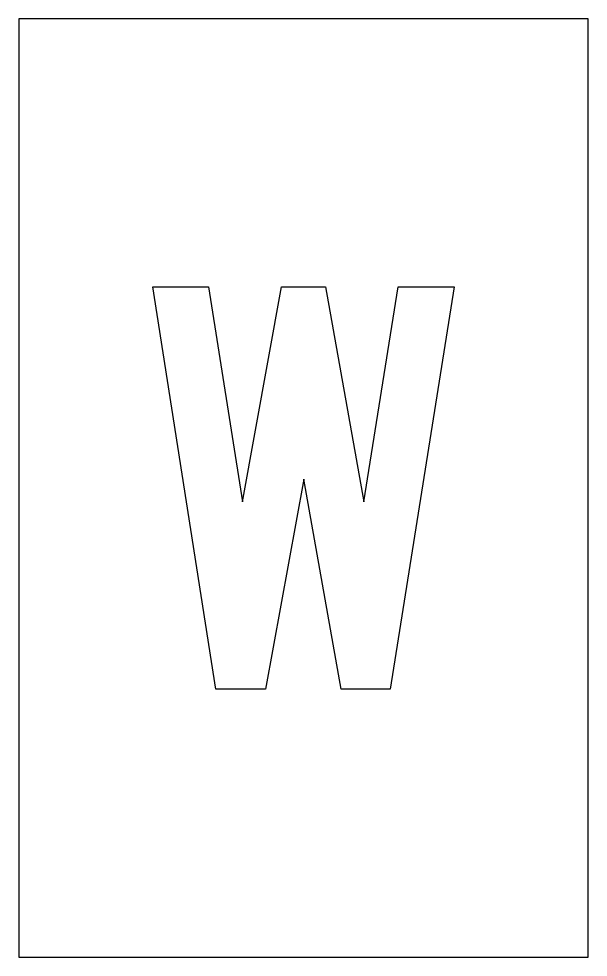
# Model space of a CAD drawing. Header units: inches. Extents: x 0 to 4.25, y 0 to 7.
import ezdxf

# ---------------------------------------------------------------- set-up
doc = ezdxf.new("R2010")
doc.units = ezdxf.units.IN
doc.header["$MEASUREMENT"] = 0
doc.layers.add('CUT', color=1, linetype='Continuous')

msp = doc.modelspace()

# ---------------------------------------------------------------- linework, layer by layer
at = {"layer": 'CUT'}
for points in [[(0, 0), (4.25, 0), (4.25, 7), (0, 7)], [(2.7727, 2), (2.4051, 2), (2.1265, 3.566), (1.8419, 2), (1.4713, 2), (1, 5), (1.415, 5), (1.67, 3.398), (1.9605, 5), (2.2895, 5), (2.5741, 3.398), (2.832, 5), (3.25, 5)]]:
    msp.add_lwpolyline(points, close=True, dxfattribs=at)

doc.saveas('drawing.dxf')
